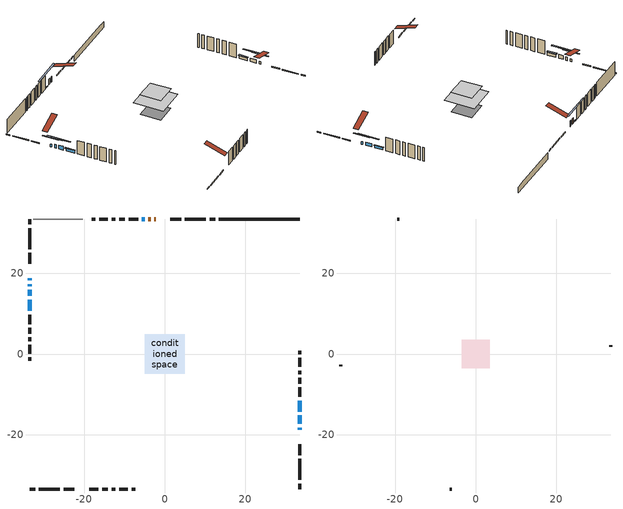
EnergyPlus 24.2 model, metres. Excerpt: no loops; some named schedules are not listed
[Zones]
conditioned space
 floor adiabatic (AdiabaticFloorConstruction): -4.96,-4.96 -4.96,4.96 4.96,4.96 4.96,-4.96 z2.74
 floor foundation (Slab1 construction): -3.43,-3.43 -3.43,3.43 3.43,3.43 3.43,-3.43 z-1.91
 wall outside (RimJoist1 construction): 12.48,33.53 11.17,33.53 / -33.53,-33.53 -32.21,-33.53 / -33.53,33.53 -33.53,32.21 / 33.53,-33.53 33.53,-32.21 z0.3:0.6
 wall outside (RimJoist2 construction): 10.24,33.53 4.98,33.53 / -31.28,-33.53 -26.03,-33.53 / -33.53,31.28 -33.53,26.03 / 33.53,-31.28 33.53,-26.03 z0.3:0.6
 wall outside (RimJoist3 construction): 4.05,33.53 1.42,33.53 / -25.1,-33.53 -22.47,-33.53 / -33.53,25.1 -33.53,22.47 / 33.53,-25.1 33.53,-22.47 z0.3:0.6
 wall outside (AdiabaticWallConstruction 1): -2.24,33.53 -2.56,33.53 / -3.49,33.53 -4.07,33.53 z0.3:2.33
 wall outside (AdiabaticWallConstruction): -33.53,18.81 -33.53,18.3 / 33.53,-18.81 33.53,-18.3 z0.3:1.22; -5,33.53 -5.71,33.53 z0.3:0.56; -33.53,17.37 -33.53,16.86 z0.3:1.52; 33.53,-17.37 33.53,-15.24 z0.3:1.42; -33.53,15.93 -33.53,14.46 z0.3:1.62; 33.53,-14.31 33.53,-11.57 z0.3:1.16; -33.53,13.53 -33.53,10.69 z0.3:1.32
 wall outside (Wall1 construction): -6.64,33.53 -8.97,33.53 / -18.81,-33.53 -16.48,-33.53 / -33.53,9.76 -33.53,7.43 / 33.53,-10.64 33.53,-8.31 z0.3:5.18
 wall outside (Wall2 construction): -9.9,33.53 -11.33,33.53 / -15.55,-33.53 -14.12,-33.53 / -33.53,6.5 -33.53,5.06 / 33.53,-7.38 33.53,-5.94 z0.3:5.18
 wall outside (Wall3 construction): -12.26,33.53 -13.18,33.53 / -13.19,-33.53 -12.27,-33.53 / -33.53,4.13 -33.53,3.22 / 33.53,-5.02 33.53,-4.1 z0.3:5.18
 wall outside (Wall4 construction): -14.11,33.53 -16.3,33.53 / -11.34,-33.53 -9.14,-33.53 / -33.53,2.29 -33.53,0.09 / 33.53,-3.17 33.53,-0.97 z0.3:5.18
 wall outside (Wall5 construction): -17.23,33.53 -18.09,33.53 / -8.21,-33.53 -7.35,-33.53 / -33.53,-0.84 -33.53,-1.7 / 33.53,-0.04 33.53,0.82 z0.3:5.18
 wall foundation (FoundationWall1 construction): 13.41,33.53,-1.91 13.41,33.53,0.3 31.51,33.53,0.3 31.51,33.53,0.21 33.53,33.53,0.21 33.53,33.53,-1.91
 wall adiabatic (Wall7 construction): -20.37,33.53 -32.6,33.53 z0.3:5.18
 window (WindowConstruction 4): -33.53,18.81 -33.53,18.3 z0.3:1.21
 window (WindowConstruction 7): -5,33.53 -5.71,33.53 z0.3:0.55
 window (WindowConstruction 5): -33.53,17.37 -33.53,16.86 z0.3:1.52
 window (WindowConstruction 6): 33.53,-18.81 33.53,-18.3 z0.3:1.21
 window (WindowConstruction): 33.53,-17.37 33.53,-15.24 z0.3:1.42
 window (WindowConstruction 1): -33.53,15.93 -33.53,14.46 z0.3:1.62
 window (WindowConstruction 2): 33.53,-14.31 33.53,-11.57 z0.3:1.16
 window (WindowConstruction 3): -33.53,13.53 -33.53,10.69 z0.3:1.31
 door (Door): -2.24,33.53 -2.56,33.53 z0.3:2.33
 door (Door 1): -3.49,33.53 -4.07,33.53 z0.3:2.33
 ceiling adiabatic (AdiabaticFloorConstruction): 4.96,-4.96 4.96,4.96 -4.96,4.96 -4.96,-4.96 z2.74
attic - vented
 floor to conditioned space (Floor1 construction Reversed): -3.51,-3.51 -3.51,3.51 3.51,3.51 3.51,-3.51 z5.18
 wall outside (Wall6 construction): -19.02,33.53 -19.44,33.53 / -6.43,-33.53 -6.01,-33.53 / -33.53,-2.63 -33.53,-3.05 / 33.53,1.75 33.53,2.17 z0.3:5.18
 roof outside (Roof1 construction): -1.31,33.53,5.18 -1.31,26.7,7.45 0.49,26.7,7.45 0.49,33.53,5.18; -19.74,-33.53,5.18 -19.74,-26.7,7.45 -21.54,-26.7,7.45 -21.54,-33.53,5.18; -33.53,19.74,5.18 -26.7,19.74,7.45 -26.7,21.54,7.45 -33.53,21.54,5.18; 33.53,-19.74,5.18 26.7,-19.74,7.45 26.7,-21.54,7.45 33.53,-21.54,5.18
shading: -33.53,15.81 -33.53,21.3 -33.94,21.3 -33.94,15.81 z3.7; -10.64,33.53 -0.07,33.53 -0.07,33.94 -10.64,33.94 z5.48; -33.53,14.37 -33.53,19.86 -33.94,19.86 -33.94,14.37 z4.01; 33.53,-15.81 33.53,-21.3 33.94,-21.3 33.94,-15.81 z3.7; 33.53,-12.75 33.53,-19.86 33.94,-19.86 33.94,-12.75 z3.91; -33.53,11.97 -33.53,18.42 -33.94,18.42 -33.94,11.97 z4.11; 33.53,-11.37 33.53,-14.51 33.94,-14.51 33.94,-11.37 z1.36; -33.53,10.49 -33.53,13.73 -33.94,13.73 -33.94,10.49 z1.52
[Building]
Building 1: Terrain=Suburbs
[Site:Location]
Windsor AP_ON: Latitude {deg}=42.28; Longitude {deg}=-82.96; Time Zone {hr}=-5; Elevation {m}=190; Keep Site Location Information=Yes
[Site:GroundTemperature:Shallow]
6.34957, 4.46684, 4.31606, 5.20952, 8.79623, 12.3662, 15.4612, 17.4219, 17.5884, 15.9938, 12.9777, 9.51722
[Site:WaterMainsTemperature]
Calculation Method=Schedule; Temperature Schedule=mains temperature schedule
[Material] Roughness=Rough; Thermal Absorptance=0.9
Name | Thickness {m} | Conductivity {W/m-K} | Density {kg/m3} | Specific Heat {J/kg-K} | Solar Absorptance | Visible Absorptance
asphalt or fiberglass shingles | 0.00635 | 0.162714 | 1121.4 | 1465.45 | 0.4 | 0.4
ceiling loosefill ins | 0.254 | 0.0480833 | 16.02 | 1046.75 | 0.7 | 0.7
ceiling stud and cavity | 0.1397 | 0.188449 | 65.682 | 1177.47 | 0.7 | 0.7
concrete 4.0 in. | 0.1016 | 1.803125 | 2242.8 | 837.4 | 0.7 | 0.7
concrete 8.0 in. | 0.2032 | 1.803125 | 2242.8 | 837.4 | 0.7 | 0.7
door material | 0.04445 | 0.0451087 | 512.64 | 1214.23 | 0.7 | 0.7
door material 1 | 0.04445 | 0.327969 | 512.64 | 1214.23 | 0.7 | 0.7
floor covering | 0.0127 | 0.0433444 | 54.468 | 1339.84 | 0.6 | 0.6
floor rigid ins; wall rigid ins | 0.512978 | 0.029427 | 32.04 | 1214.23 | 0.7 | 0.7
floor stud and cavity | 0.1397 | 1.75129 | 37.0049 | 1207.88 | 0.7 | 0.7
furniture material conditioned space 1 | 0.1524 | 0.115458 | 640.8 | 1214.23 | 0.6 | 0.6
gypsum board | 0.00254 | 0.160291 | 801 | 837.4 | 0.6 | 0.6
gypsum board 1 | 0.0127 | 0.160291 | 801 | 837.4 | 0.6 | 0.6
osb sheathing 0.5 in. | 0.0127 | 0.115458 | 512.64 | 1214.23 | 0.7 | 0.7
osb sheathing 0.5 in. 1 | 0.0127 | 0.115458 | 512.64 | 1214.23 | 0.4 | 0.4
osb sheathing 0.75 in. | 0.01905 | 0.115458 | 512.64 | 1214.23 | 0.7 | 0.7
osb sheathing 2.0 in. | 0.0508 | 0.115458 | 512.64 | 1214.23 | 0.7 | 0.7
rim joist stud and cavity | 0.0508 | 0.182071 | 50.32683 | 1063.81 | 0.6 | 0.6
rim joist stud and cavity 1 | 0.0508 | 0.0452492 | 125.044 | 1163.47 | 0.6 | 0.6
rim joist stud and cavity 2 | 0.0508 | 0.103237 | 50.32683 | 1063.81 | 0.6 | 0.6
wall stud and cavity | 0.0889 | 0.48445 | 50.32683 | 1063.81 | 0.7 | 0.7
wall stud and cavity 1 | 0.1397 | 0.0854939 | 139.0536 | 1170.24 | 0.7 | 0.7
wall stud and cavity 2 | 0.1397 | 0.106068 | 139.0536 | 1170.24 | 0.7 | 0.7
wall stud and cavity 3 | 0.1397 | 0.0840449 | 139.0536 | 1170.24 | 0.7 | 0.7
wall stud and cavity 4 | 0.1397 | 0.106352 | 139.0536 | 1170.24 | 0.7 | 0.7
wall stud and cavity 5 | 0.0889 | 6.1454 | 50.32683 | 1063.81 | 0.6 | 0.6
wall stud and cavity 6 | 0.1397 | 0.0765411 | 139.0536 | 1170.24 | 0.7 | 0.7
wall stud and cavity 7 | 0.0889 | 0.380278 | 52.3479 | 1209.89 | 0.7 | 0.7
wall stud and cavity 8 | 0.0889 | 0.391764 | 83.0341 | 1211.67 | 0.7 | 0.7
wood siding | 0.00254 | 0.102417 | 544.68 | 1172.36 | 0.4 | 0.4
wood siding 1 | 0.0254 | 0.102417 | 544.68 | 1172.36 | 0.4 | 0.4
wood siding 2; wood siding 3; wood siding 4 | 0.0254 | 0.102417 | 544.68 | 1172.36 | 0.7 | 0.7
[WindowMaterial:SimpleGlazingSystem]
Name | U-Factor {W/m2-K} | Solar Heat Gain Coefficient
WindowMaterial | 2.07872 | 0.51
WindowMaterial 1 | 1.96232 | 0.58
WindowMaterial 2 | 2.77995 | 0.55
WindowMaterial 3 | 2.78392 | 0.57
WindowMaterial 4 | 2.61926 | 0.55
WindowMaterial 5 | 5.33902 | 0.68
WindowMaterial 6 | 3.308 | 0.59
WindowMaterial 7 | 3.05987 | 0.26
[Construction]
AdiabaticFloorConstruction: floor stud and cavity, floor rigid ins, osb sheathing 0.75 in., floor covering
AdiabaticWallConstruction: wood siding 3, wall rigid ins, wall stud and cavity 7, gypsum board 1
AdiabaticWallConstruction 1: wood siding 4, wall rigid ins, wall stud and cavity 7, gypsum board 1
Door: door material
Door 1: door material 1
Floor1 construction Reversed: gypsum board 1, ceiling stud and cavity, ceiling loosefill ins
FoundationWall1 construction: concrete 8.0 in.
furniture construction conditioned space 1: furniture material conditioned space 1
PartitionWallConstruction: gypsum board 1, wall stud and cavity 8, gypsum board 1
RimJoist1 construction: wood siding 2, rim joist stud and cavity
RimJoist2 construction: wood siding 2, osb sheathing 2.0 in., rim joist stud and cavity 1
RimJoist3 construction: wood siding 2, rim joist stud and cavity 2
Roof1 construction: asphalt or fiberglass shingles
Slab1 construction: concrete 4.0 in.
Wall1 construction: wood siding, wall stud and cavity, gypsum board
Wall2 construction: wood siding 1, osb sheathing 0.5 in., wall stud and cavity 1, gypsum board 1
Wall3 construction: wood siding 1, osb sheathing 0.5 in., wall stud and cavity 2, gypsum board 1
Wall4 construction: wood siding 1, osb sheathing 0.5 in., wall stud and cavity 3, gypsum board 1
Wall5 construction: wood siding 1, osb sheathing 0.5 in., wall stud and cavity 4, gypsum board 1
Wall6 construction: wood siding, wall stud and cavity 5
Wall7 construction: osb sheathing 0.5 in. 1, wall stud and cavity 6, gypsum board 1
WindowConstruction: WindowMaterial
WindowConstruction 1: WindowMaterial 1
WindowConstruction 2: WindowMaterial 2
WindowConstruction 3: WindowMaterial 3
WindowConstruction 4: WindowMaterial 4
WindowConstruction 5: WindowMaterial 5
WindowConstruction 6: WindowMaterial 6
WindowConstruction 7: WindowMaterial 7
[Zone] Multiplier=1; Part of Total Floor Area=Yes
Name | Volume {m3}
attic - vented | 18.1608
conditioned space | 369.3
[Space]
Name | Zone | Volume {m3}
attic - vented 1 | attic - vented | 18.1608
conditioned space 1 | conditioned space | 369.3
[ZoneInfiltration:EffectiveLeakageArea]
infil attic - vented 1: Zone or Space=attic - vented 1; Schedule=Always On Discrete; Effective Air Leakage Area {cm2}=2184.44; Stack Coefficient=0.000497404; Wind Coefficient=1.50687e-05
[ZoneMixing]
whole house fan mix: Zone or Space=attic - vented; Schedule=Always On Continuous; Design Flow Rate Calculation Method=Flow/Zone; Design Flow Rate {m3/s}=0; Source Zone or Space=conditioned space
[SurfaceProperty:ExposedFoundationPerimeter]
Slab1: Exposed Perimeter Calculation Method=TotalExposedPerimeter; Total Exposed Perimeter {m}=20.117
[InternalMass] Zone or ZoneList=conditioned space; Space or SpaceList=conditioned space 1
Name | Construction | Surface Area {m2}
furniture mass conditioned space 1 | furniture construction conditioned space 1 | 58.1239
partition wall mass | PartitionWallConstruction | 145.31
[Lights]
interior lighting: Zone or ZoneList or Space or SpaceList=conditioned space 1; Schedule=interior lighting schedule; Design Level Calculation Method=LightingLevel; Lighting Level {W}=343.2; Return Air Fraction=0; Fraction Radiant=0.6; Fraction Visible=0.2; Fraction Replaceable=1
[People]
occupants: Zone or ZoneList or Space or SpaceList=conditioned space 1; Number of People Schedule=occupants schedule; Number of People Calculation Method=People; Number of People=3; Fraction Radiant=0.314171; Sensible Heat Fraction=0.56303; Activity Level Schedule=occupants activity schedule; Carbon Dioxide Generation Rate {m3/s-W}=0; Enable ASHRAE 55 Comfort Warnings=No; Mean Radiant Temperature Calculation Type=EnclosureAveraged
[ElectricEquipment] Zone or ZoneList or Space or SpaceList=conditioned space 1; Design Level Calculation Method=EquipmentLevel
Name | Schedule | Design Level {W} | Fraction Latent | Fraction Radiant | Fraction Lost
clothes dryer | clothes dryer schedule | 140.772 | 0.015 | 0.081 | 0.85
clothes washer | clothes washer schedule | 32.1985 | 0.03 | 0.162 | 0.7
cooking range | cooking range schedule | 208.969 | 0.08 | 0.432 | 0.2
dishwasher | dishwasher schedule | 66.8632 | 0.3 | 0.18 | 0.4
fridge | fridge schedule | 72.9452 | 0 | 0.6 | 0
mech vent bath fan 0 | mech vent bath fan 0 schedule | 50.2 | 0 | 0 | 1
mech vent bath fan 1 | mech vent bath fan 1 schedule | 50.2 | 0 | 0 | 1
mech vent house fan | mech vent house fan schedule | 0 | 0 | 0 | 1
mech vent house fan cfis | mech vent house fan cfis schedule | 0 | 0 | 0 | 0
misc plug loads | misc plug loads schedule | 494.7 | 0.045 | 0.513 | 0.1
whole house fan | Always On Discrete | 0 | 0 | 0 | 1
[OtherEquipment] Zone or ZoneList or Space or SpaceList=conditioned space 1; Design Level Calculation Method=EquipmentLevel
Name | Fuel Type | Schedule | Design Level {W} | Fraction Latent | Fraction Radiant | Fraction Lost
clothes dryer 1 | Electricity | clothes dryer schedule | 0 | 0.015 | 0.081 | 0.85
cooking range 1 | Electricity | cooking range schedule | 0 | 0.08 | 0.432 | 0.2
general water use latent | None | general water use schedule | 59.3978 | 1 | 0 | 0
general water use sensible | None | general water use schedule | -58.539 | 0 | 0.6 | 0
mech vent house fan latent load | None | Always On Discrete | 0 | 1 | 0 | 0
mech vent house fan sensible load | None | Always On Discrete | 0 | 0 | 0 | 0
water heater energy adjustment1 | NaturalGas | Always On Discrete | 0.01 | 0 | 0 | 1
[ZoneInfiltration:DesignFlowRate] Zone or ZoneList or Space or SpaceList=conditioned space 1; Schedule=Always On Discrete; Design Flow Rate Calculation Method=Flow/Zone; Design Flow Rate {m3/s}=0
infil flow; natural vent flow; whole house fan flow
[Foundation:Kiva]
Foundation Kiva 1: Initial Indoor Air Temperature {C}=18; Wall Height Above Grade {m}=0.300015; Wall Depth Below Slab {m}=0.2032
[Foundation:Kiva:Settings]
Soil Conductivity {W/m-K}=0.849921; Soil Density {kg/m3}=1842.3; Soil Specific Heat {J/kg-K}=418.7; Ground Solar Absorptivity=0.9; Ground Thermal Absorptivity=0.9; Ground Surface Roughness {m}=0.03; Far-Field Width {m}=40; Deep-Ground Boundary Condition=ZeroFlux; Deep-Ground Depth {m}=40; Minimum Cell Dimension {m}=0.2; Maximum Cell Growth Coefficient=3; Simulation Timestep=Timestep
[Exterior:Lights]
exterior lighting: Schedule=exterior lighting schedule; Design Level {W}=75.6
[Schedule:Constant]
Name | Hourly Value
Always On Continuous; mech vent house fan schedule; mech vent house fan cfis schedule; Always On Discrete | 1
occupants activity schedule | 117.228
fridge schedule | 0
[Schedule:Week:Daily]
interior lighting schedule Week Rule - Jan1-Jan27: interior lighting schedule day, interior lighting schedule day, interior lighting schedule day, interior lighting schedule day, interior lighting schedule day, interior lighting schedule day, interior lighting schedule day, interior lighting schedule default day, interior lighting schedule default day, interior lighting schedule default day, interior lighting schedule default day, interior lighting schedule default day
interior lighting schedule Week Rule - Jan28-Feb3: interior lighting schedule day, interior lighting schedule day, interior lighting schedule day, interior lighting schedule day, interior lighting schedule day 1, interior lighting schedule day 1, interior lighting schedule day 1, interior lighting schedule default day, interior lighting schedule default day, interior lighting schedule default day, interior lighting schedule default day, interior lighting schedule default day
interior lighting schedule Week Rule - Feb4-Feb24: interior lighting schedule day 1, interior lighting schedule day 1, interior lighting schedule day 1, interior lighting schedule day 1, interior lighting schedule day 1, interior lighting schedule day 1, interior lighting schedule day 1, interior lighting schedule default day, interior lighting schedule default day, interior lighting schedule default day, interior lighting schedule default day, interior lighting schedule default day
interior lighting schedule Week Rule - Feb25-Mar3: interior lighting schedule day 1, interior lighting schedule day 1, interior lighting schedule day 1, interior lighting schedule day 1, interior lighting schedule day 2, interior lighting schedule day 2, interior lighting schedule day 2, interior lighting schedule default day, interior lighting schedule default day, interior lighting schedule default day, interior lighting schedule default day, interior lighting schedule default day
interior lighting schedule Week Rule - Mar4-Mar31: interior lighting schedule day 2, interior lighting schedule day 2, interior lighting schedule day 2, interior lighting schedule day 2, interior lighting schedule day 2, interior lighting schedule day 2, interior lighting schedule day 2, interior lighting schedule default day, interior lighting schedule default day, interior lighting schedule default day, interior lighting schedule default day, interior lighting schedule default day
interior lighting schedule Week Rule - Apr1-Apr28: interior lighting schedule day 3, interior lighting schedule day 3, interior lighting schedule day 3, interior lighting schedule day 3, interior lighting schedule day 3, interior lighting schedule day 3, interior lighting schedule day 3, interior lighting schedule default day, interior lighting schedule default day, interior lighting schedule default day, interior lighting schedule default day, interior lighting schedule default day
interior lighting schedule Week Rule - Apr29-May5: interior lighting schedule day 3, interior lighting schedule day 3, interior lighting schedule day 4, interior lighting schedule day 4, interior lighting schedule day 4, interior lighting schedule day 4, interior lighting schedule day 4, interior lighting schedule default day, interior lighting schedule default day, interior lighting schedule default day, interior lighting schedule default day, interior lighting schedule default day
interior lighting schedule Week Rule - May6-May26: interior lighting schedule day 4, interior lighting schedule day 4, interior lighting schedule day 4, interior lighting schedule day 4, interior lighting schedule day 4, interior lighting schedule day 4, interior lighting schedule day 4, interior lighting schedule default day, interior lighting schedule default day, interior lighting schedule default day, interior lighting schedule default day, interior lighting schedule default day
interior lighting schedule Week Rule - May27-Jun2: interior lighting schedule day 4, interior lighting schedule day 4, interior lighting schedule day 4, interior lighting schedule day 4, interior lighting schedule day 4, interior lighting schedule day 5, interior lighting schedule day 5, interior lighting schedule default day, interior lighting schedule default day, interior lighting schedule default day, interior lighting schedule default day, interior lighting schedule default day
interior lighting schedule Week Rule - Jun3-Jun30: interior lighting schedule day 5, interior lighting schedule day 5, interior lighting schedule day 5, interior lighting schedule day 5, interior lighting schedule day 5, interior lighting schedule day 5, interior lighting schedule day 5, interior lighting schedule default day, interior lighting schedule default day, interior lighting schedule default day, interior lighting schedule default day, interior lighting schedule default day
interior lighting schedule Week Rule - Jul1-Jul28: interior lighting schedule day 6, interior lighting schedule day 6, interior lighting schedule day 6, interior lighting schedule day 6, interior lighting schedule day 6, interior lighting schedule day 6, interior lighting schedule day 6, interior lighting schedule default day, interior lighting schedule default day, interior lighting schedule default day, interior lighting schedule default day, interior lighting schedule default day
interior lighting schedule Week Rule - Jul29-Aug4: interior lighting schedule day 6, interior lighting schedule day 6, interior lighting schedule day 6, interior lighting schedule day 7, interior lighting schedule day 7, interior lighting schedule day 7, interior lighting schedule day 7, interior lighting schedule default day, interior lighting schedule default day, interior lighting schedule default day, interior lighting schedule default day, interior lighting schedule default day
interior lighting schedule Week Rule - Aug5-Aug25: interior lighting schedule day 7, interior lighting schedule day 7, interior lighting schedule day 7, interior lighting schedule day 7, interior lighting schedule day 7, interior lighting schedule day 7, interior lighting schedule day 7, interior lighting schedule default day, interior lighting schedule default day, interior lighting schedule default day, interior lighting schedule default day, interior lighting schedule default day
interior lighting schedule Week Rule - Aug26-Sep1: interior lighting schedule day 7, interior lighting schedule day 7, interior lighting schedule day 7, interior lighting schedule day 7, interior lighting schedule day 7, interior lighting schedule day 7, interior lighting schedule day 8, interior lighting schedule default day, interior lighting schedule default day, interior lighting schedule default day, interior lighting schedule default day, interior lighting schedule default day
interior lighting schedule Week Rule - Sep2-Sep29: interior lighting schedule day 8, interior lighting schedule day 8, interior lighting schedule day 8, interior lighting schedule day 8, interior lighting schedule day 8, interior lighting schedule day 8, interior lighting schedule day 8, interior lighting schedule default day, interior lighting schedule default day, interior lighting schedule default day, interior lighting schedule default day, interior lighting schedule default day
interior lighting schedule Week Rule - Sep30-Oct6: interior lighting schedule day 8, interior lighting schedule day 9, interior lighting schedule day 9, interior lighting schedule day 9, interior lighting schedule day 9, interior lighting schedule day 9, interior lighting schedule day 9, interior lighting schedule default day, interior lighting schedule default day, interior lighting schedule default day, interior lighting schedule default day, interior lighting schedule default day
interior lighting schedule Week Rule - Oct7-Oct27: interior lighting schedule day 9, interior lighting schedule day 9, interior lighting schedule day 9, interior lighting schedule day 9, interior lighting schedule day 9, interior lighting schedule day 9, interior lighting schedule day 9, interior lighting schedule default day, interior lighting schedule default day, interior lighting schedule default day, interior lighting schedule default day, interior lighting schedule default day
interior lighting schedule Week Rule - Oct28-Nov3: interior lighting schedule day 9, interior lighting schedule day 9, interior lighting schedule day 9, interior lighting schedule day 9, interior lighting schedule day 10, interior lighting schedule day 10, interior lighting schedule day 10, interior lighting schedule default day, interior lighting schedule default day, interior lighting schedule default day, interior lighting schedule default day, interior lighting schedule default day
interior lighting schedule Week Rule - Nov4-Nov24: interior lighting schedule day 10, interior lighting schedule day 10, interior lighting schedule day 10, interior lighting schedule day 10, interior lighting schedule day 10, interior lighting schedule day 10, interior lighting schedule day 10, interior lighting schedule default day, interior lighting schedule default day, interior lighting schedule default day, interior lighting schedule default day, interior lighting schedule default day
interior lighting schedule Week Rule - Nov25-Dec1: interior lighting schedule day 10, interior lighting schedule day 10, interior lighting schedule day 10, interior lighting schedule day 10, interior lighting schedule day 10, interior lighting schedule day 10, interior lighting schedule day 11, interior lighting schedule default day, interior lighting schedule default day, interior lighting schedule default day, interior lighting schedule default day, interior lighting schedule default day
interior lighting schedule Week Rule - Dec2-Dec31: interior lighting schedule day 11, interior lighting schedule day 11, interior lighting schedule day 11, interior lighting schedule day 11, interior lighting schedule day 11, interior lighting schedule day 11, interior lighting schedule day 11, interior lighting schedule default day, interior lighting schedule default day, interior lighting schedule default day, interior lighting schedule default day, interior lighting schedule default day
occupants schedule Week Rule - Jan1-Dec31: occupants schedule day, occupants schedule day, occupants schedule day, occupants schedule day, occupants schedule day, occupants schedule day, occupants schedule day, occupants schedule default day, occupants schedule default day, occupants schedule default day, occupants schedule default day, occupants schedule default day
clothes dryer schedule Week Rule - Jan1-Dec31: clothes dryer schedule day, clothes dryer schedule day, clothes dryer schedule day, clothes dryer schedule day, clothes dryer schedule day, clothes dryer schedule day, clothes dryer schedule day, clothes dryer schedule default day, clothes dryer schedule default day, clothes dryer schedule default day, clothes dryer schedule default day, clothes dryer schedule default day
clothes washer schedule Week Rule - Jan1-Dec31: clothes washer schedule day, clothes washer schedule day, clothes washer schedule day, clothes washer schedule day, clothes washer schedule day, clothes washer schedule day, clothes washer schedule day, clothes washer schedule default day, clothes washer schedule default day, clothes washer schedule default day, clothes washer schedule default day, clothes washer schedule default day
cooking range schedule Week Rule - Jan1-Dec31: cooking range schedule day, cooking range schedule day, cooking range schedule day, cooking range schedule day, cooking range schedule day, cooking range schedule day, cooking range schedule day, cooking range schedule default day, cooking range schedule default day, cooking range schedule default day, cooking range schedule default day, cooking range schedule default day
dishwasher schedule Week Rule - Jan1-Dec31: dishwasher schedule day, dishwasher schedule day, dishwasher schedule day, dishwasher schedule day, dishwasher schedule day, dishwasher schedule day, dishwasher schedule day, dishwasher schedule default day, dishwasher schedule default day, dishwasher schedule default day, dishwasher schedule default day, dishwasher schedule default day
mech vent bath fan 0 schedule Week Rule - Jan1-Dec31: mech vent bath fan 0 schedule day, mech vent bath fan 0 schedule day, mech vent bath fan 0 schedule day, mech vent bath fan 0 schedule day, mech vent bath fan 0 schedule day, mech vent bath fan 0 schedule day, mech vent bath fan 0 schedule day, mech vent bath fan 0 schedule default day, mech vent bath fan 0 schedule default day, mech vent bath fan 0 schedule default day, mech vent bath fan 0 schedule default day, mech vent bath fan 0 schedule default day
mech vent bath fan 1 schedule Week Rule - Jan1-Dec31: mech vent bath fan 1 schedule day, mech vent bath fan 1 schedule day, mech vent bath fan 1 schedule day, mech vent bath fan 1 schedule day, mech vent bath fan 1 schedule day, mech vent bath fan 1 schedule day, mech vent bath fan 1 schedule day, mech vent bath fan 1 schedule default day, mech vent bath fan 1 schedule default day, mech vent bath fan 1 schedule default day, mech vent bath fan 1 schedule default day, mech vent bath fan 1 schedule default day
misc plug loads schedule Week Rule - Jan1-Dec31: misc plug loads schedule day, misc plug loads schedule day, misc plug loads schedule day, misc plug loads schedule day, misc plug loads schedule day, misc plug loads schedule day, misc plug loads schedule day, misc plug loads schedule default day, misc plug loads schedule default day, misc plug loads schedule default day, misc plug loads schedule default day, misc plug loads schedule default day
general water use schedule Week Rule - Jan1-Dec31: general water use schedule day, general water use schedule day, general water use schedule day, general water use schedule day, general water use schedule day, general water use schedule day, general water use schedule day, general water use schedule default day, general water use schedule default day, general water use schedule default day, general water use schedule default day, general water use schedule default day
exterior lighting schedule Week Rule - Jan1-Jan27: exterior lighting schedule day, exterior lighting schedule day, exterior lighting schedule day, exterior lighting schedule day, exterior lighting schedule day, exterior lighting schedule day, exterior lighting schedule day, exterior lighting schedule default day, exterior lighting schedule default day, exterior lighting schedule default day, exterior lighting schedule default day, exterior lighting schedule default day
exterior lighting schedule Week Rule - Jan28-Feb3: exterior lighting schedule day, exterior lighting schedule day, exterior lighting schedule day, exterior lighting schedule day, exterior lighting schedule day 1, exterior lighting schedule day 1, exterior lighting schedule day 1, exterior lighting schedule default day, exterior lighting schedule default day, exterior lighting schedule default day, exterior lighting schedule default day, exterior lighting schedule default day
exterior lighting schedule Week Rule - Feb4-Feb24: exterior lighting schedule day 1, exterior lighting schedule day 1, exterior lighting schedule day 1, exterior lighting schedule day 1, exterior lighting schedule day 1, exterior lighting schedule day 1, exterior lighting schedule day 1, exterior lighting schedule default day, exterior lighting schedule default day, exterior lighting schedule default day, exterior lighting schedule default day, exterior lighting schedule default day
exterior lighting schedule Week Rule - Feb25-Mar3: exterior lighting schedule day 1, exterior lighting schedule day 1, exterior lighting schedule day 1, exterior lighting schedule day 1, exterior lighting schedule day 2, exterior lighting schedule day 2, exterior lighting schedule day 2, exterior lighting schedule default day, exterior lighting schedule default day, exterior lighting schedule default day, exterior lighting schedule default day, exterior lighting schedule default day
exterior lighting schedule Week Rule - Mar4-Mar31: exterior lighting schedule day 2, exterior lighting schedule day 2, exterior lighting schedule day 2, exterior lighting schedule day 2, exterior lighting schedule day 2, exterior lighting schedule day 2, exterior lighting schedule day 2, exterior lighting schedule default day, exterior lighting schedule default day, exterior lighting schedule default day, exterior lighting schedule default day, exterior lighting schedule default day
exterior lighting schedule Week Rule - Apr1-Apr28: exterior lighting schedule day 3, exterior lighting schedule day 3, exterior lighting schedule day 3, exterior lighting schedule day 3, exterior lighting schedule day 3, exterior lighting schedule day 3, exterior lighting schedule day 3, exterior lighting schedule default day, exterior lighting schedule default day, exterior lighting schedule default day, exterior lighting schedule default day, exterior lighting schedule default day
exterior lighting schedule Week Rule - Apr29-May5: exterior lighting schedule day 3, exterior lighting schedule day 3, exterior lighting schedule day 4, exterior lighting schedule day 4, exterior lighting schedule day 4, exterior lighting schedule day 4, exterior lighting schedule day 4, exterior lighting schedule default day, exterior lighting schedule default day, exterior lighting schedule default day, exterior lighting schedule default day, exterior lighting schedule default day
exterior lighting schedule Week Rule - May6-May26: exterior lighting schedule day 4, exterior lighting schedule day 4, exterior lighting schedule day 4, exterior lighting schedule day 4, exterior lighting schedule day 4, exterior lighting schedule day 4, exterior lighting schedule day 4, exterior lighting schedule default day, exterior lighting schedule default day, exterior lighting schedule default day, exterior lighting schedule default day, exterior lighting schedule default day
exterior lighting schedule Week Rule - May27-Jun2: exterior lighting schedule day 4, exterior lighting schedule day 4, exterior lighting schedule day 4, exterior lighting schedule day 4, exterior lighting schedule day 4, exterior lighting schedule day 5, exterior lighting schedule day 5, exterior lighting schedule default day, exterior lighting schedule default day, exterior lighting schedule default day, exterior lighting schedule default day, exterior lighting schedule default day
exterior lighting schedule Week Rule - Jun3-Jun30: exterior lighting schedule day 5, exterior lighting schedule day 5, exterior lighting schedule day 5, exterior lighting schedule day 5, exterior lighting schedule day 5, exterior lighting schedule day 5, exterior lighting schedule day 5, exterior lighting schedule default day, exterior lighting schedule default day, exterior lighting schedule default day, exterior lighting schedule default day, exterior lighting schedule default day
exterior lighting schedule Week Rule - Jul1-Jul28: exterior lighting schedule day 6, exterior lighting schedule day 6, exterior lighting schedule day 6, exterior lighting schedule day 6, exterior lighting schedule day 6, exterior lighting schedule day 6, exterior lighting schedule day 6, exterior lighting schedule default day, exterior lighting schedule default day, exterior lighting schedule default day, exterior lighting schedule default day, exterior lighting schedule default day
exterior lighting schedule Week Rule - Jul29-Aug4: exterior lighting schedule day 6, exterior lighting schedule day 6, exterior lighting schedule day 6, exterior lighting schedule day 7, exterior lighting schedule day 7, exterior lighting schedule day 7, exterior lighting schedule day 7, exterior lighting schedule default day, exterior lighting schedule default day, exterior lighting schedule default day, exterior lighting schedule default day, exterior lighting schedule default day
exterior lighting schedule Week Rule - Aug5-Aug25: exterior lighting schedule day 7, exterior lighting schedule day 7, exterior lighting schedule day 7, exterior lighting schedule day 7, exterior lighting schedule day 7, exterior lighting schedule day 7, exterior lighting schedule day 7, exterior lighting schedule default day, exterior lighting schedule default day, exterior lighting schedule default day, exterior lighting schedule default day, exterior lighting schedule default day
exterior lighting schedule Week Rule - Aug26-Sep1: exterior lighting schedule day 7, exterior lighting schedule day 7, exterior lighting schedule day 7, exterior lighting schedule day 7, exterior lighting schedule day 7, exterior lighting schedule day 7, exterior lighting schedule day 8, exterior lighting schedule default day, exterior lighting schedule default day, exterior lighting schedule default day, exterior lighting schedule default day, exterior lighting schedule default day
exterior lighting schedule Week Rule - Sep2-Sep29: exterior lighting schedule day 8, exterior lighting schedule day 8, exterior lighting schedule day 8, exterior lighting schedule day 8, exterior lighting schedule day 8, exterior lighting schedule day 8, exterior lighting schedule day 8, exterior lighting schedule default day, exterior lighting schedule default day, exterior lighting schedule default day, exterior lighting schedule default day, exterior lighting schedule default day
exterior lighting schedule Week Rule - Sep30-Oct6: exterior lighting schedule day 8, exterior lighting schedule day 9, exterior lighting schedule day 9, exterior lighting schedule day 9, exterior lighting schedule day 9, exterior lighting schedule day 9, exterior lighting schedule day 9, exterior lighting schedule default day, exterior lighting schedule default day, exterior lighting schedule default day, exterior lighting schedule default day, exterior lighting schedule default day
[Schedule:Year]
interior lighting schedule: interior lighting schedule Week Rule - Jan1-Jan27, 1, 1, 1, 27, interior lighting schedule Week Rule - Jan28-Feb3, 1, 28, 2, 3, interior lighting schedule Week Rule - Feb4-Feb24, 2, 4, 2, 24, interior lighting schedule Week Rule - Feb25-Mar3, 2, 25, 3, 3, interior lighting schedule Week Rule - Mar4-Mar31, 3, 4, 3, 31, interior lighting schedule Week Rule - Apr1-Apr28, 4, 1, 4, 28, interior lighting schedule Week Rule - Apr29-May5, 4, 29, 5, 5, interior lighting schedule Week Rule - May6-May26, 5, 6, 5, 26, interior lighting schedule Week Rule - May27-Jun2, 5, 27, 6, 2, interior lighting schedule Week Rule - Jun3-Jun30, 6, 3, 6, 30, interior lighting schedule Week Rule - Jul1-Jul28, 7, 1, 7, 28, interior lighting schedule Week Rule - Jul29-Aug4, 7, 29, 8, 4, interior lighting schedule Week Rule - Aug5-Aug25, 8, 5, 8, 25, interior lighting schedule Week Rule - Aug26-Sep1, 8, 26, 9, 1, interior lighting schedule Week Rule - Sep2-Sep29, 9, 2, 9, 29, interior lighting schedule Week Rule - Sep30-Oct6, 9, 30, 10, 6, interior lighting schedule Week Rule - Oct7-Oct27, 10, 7, 10, 27, interior lighting schedule Week Rule - Oct28-Nov3, 10, 28, 11, 3, interior lighting schedule Week Rule - Nov4-Nov24, 11, 4, 11, 24, interior lighting schedule Week Rule - Nov25-Dec1, 11, 25, 12, 1, interior lighting schedule Week Rule - Dec2-Dec31, 12, 2, 12, 31
occupants schedule: occupants schedule Week Rule - Jan1-Dec31, 1, 1, 12, 31
clothes dryer schedule: clothes dryer schedule Week Rule - Jan1-Dec31, 1, 1, 12, 31
clothes washer schedule: clothes washer schedule Week Rule - Jan1-Dec31, 1, 1, 12, 31
cooking range schedule: cooking range schedule Week Rule - Jan1-Dec31, 1, 1, 12, 31
dishwasher schedule: dishwasher schedule Week Rule - Jan1-Dec31, 1, 1, 12, 31
mech vent bath fan 0 schedule: mech vent bath fan 0 schedule Week Rule - Jan1-Dec31, 1, 1, 12, 31
mech vent bath fan 1 schedule: mech vent bath fan 1 schedule Week Rule - Jan1-Dec31, 1, 1, 12, 31
misc plug loads schedule: misc plug loads schedule Week Rule - Jan1-Dec31, 1, 1, 12, 31
general water use schedule: general water use schedule Week Rule - Jan1-Dec31, 1, 1, 12, 31
exterior lighting schedule: exterior lighting schedule Week Rule - Jan1-Jan27, 1, 1, 1, 27, exterior lighting schedule Week Rule - Jan28-Feb3, 1, 28, 2, 3, exterior lighting schedule Week Rule - Feb4-Feb24, 2, 4, 2, 24, exterior lighting schedule Week Rule - Feb25-Mar3, 2, 25, 3, 3, exterior lighting schedule Week Rule - Mar4-Mar31, 3, 4, 3, 31, exterior lighting schedule Week Rule - Apr1-Apr28, 4, 1, 4, 28, exterior lighting schedule Week Rule - Apr29-May5, 4, 29, 5, 5, exterior lighting schedule Week Rule - May6-May26, 5, 6, 5, 26, exterior lighting schedule Week Rule - May27-Jun2, 5, 27, 6, 2, exterior lighting schedule Week Rule - Jun3-Jun30, 6, 3, 6, 30, exterior lighting schedule Week Rule - Jul1-Jul28, 7, 1, 7, 28, exterior lighting schedule Week Rule - Jul29-Aug4, 7, 29, 8, 4, exterior lighting schedule Week Rule - Aug5-Aug25, 8, 5, 8, 25, exterior lighting schedule Week Rule - Aug26-Sep1, 8, 26, 9, 1, exterior lighting schedule Week Rule - Sep2-Sep29, 9, 2, 9, 29, exterior lighting schedule Week Rule - Sep30-Oct6, 9, 30, 10, 6, exterior lighting schedule Week Rule - Oct7-Oct27, 10, 7, 10, 27, exterior lighting schedule Week Rule - Oct28-Nov3, 10, 28, 11, 3, exterior lighting schedule Week Rule - Nov4-Nov24, 11, 4, 11, 24, exterior lighting schedule Week Rule - Nov25-Dec1, 11, 25, 12, 1, exterior lighting schedule Week Rule - Dec2-Dec31, 12, 2, 12, 31
[Schedule:Compact]
mains temperature schedule: Through: 01/01, For: AllDays, Until: 24:00, 9.71556, Through: 01/02, For: AllDays, Until: 24:00, 9.65056, Through: 01/03, For: AllDays, Until: 24:00, 9.58667, Through: 01/04, For: AllDays, Until: 24:00, 9.52389, Through: 01/05, For: AllDays, Until: 24:00, 9.46278, Through: 01/06, For: AllDays, Until: 24:00, 9.40278, Through: 01/07, For: AllDays, Until: 24:00, 9.34444, Through: 01/08, For: AllDays, Until: 24:00, 9.28778, Through: 01/09, For: AllDays, Until: 24:00, 9.23222, Through: 01/10, For: AllDays, Until: 24:00, 9.17778, Through: 01/11, For: AllDays, Until: 24:00, 9.125, Through: 01/12, For: AllDays, Until: 24:00, 9.07389, Through: 01/13, For: AllDays, Until: 24:00, 9.02444, Through: 01/14, For: AllDays, Until: 24:00, 8.97611, Through: 01/15, For: AllDays, Until: 24:00, 8.92944, Through: 01/16, For: AllDays, Until: 24:00, 8.88444, Through: 01/17, For: AllDays, Until: 24:00, 8.84056, Through: 01/18, For: AllDays, Until: 24:00, 8.79889, Through: 01/19, For: AllDays, Until: 24:00, 8.75833, Through: 01/20, For: AllDays, Until: 24:00, 8.71944, Through: 01/21, For: AllDays, Until: 24:00, 8.68222, Through: 01/22, For: AllDays, Until: 24:00, 8.64667, Through: 01/23, For: AllDays, Until: 24:00, 8.61222, Through: 01/24, For: AllDays, Until: 24:00, 8.58, Through: 01/25, For: AllDays, Until: 24:00, 8.54944, Through: 01/26, For: AllDays, Until: 24:00, 8.52, Through: 01/27, For: AllDays, Until: 24:00, 8.49278, Through: 01/28, For: AllDays, Until: 24:00, 8.46722, Through: 01/29, For: AllDays, Until: 24:00, 8.44278, Through: 01/30, For: AllDays, Until: 24:00, 8.42056, Through: 01/31, For: AllDays, Until: 24:00, 8.39944, Through: 02/01, For: AllDays, Until: 24:00, 8.38056, Through: 02/02, For: AllDays, Until: 24:00, 8.36333, Through: 02/03, For: AllDays, Until: 24:00, 8.34778, Through: 02/04, For: AllDays, Until: 24:00, 8.33389, Through: 02/05, For: AllDays, Until: 24:00, 8.32167, Through: 02/06, For: AllDays, Until: 24:00, 8.31111, Through: 02/07, For: AllDays, Until: 24:00, 8.30222, Through: 02/08, For: AllDays, Until: 24:00, 8.295, Through: 02/09, For: AllDays, Until: 24:00, 8.29, Through: 02/10, For: AllDays, Until: 24:00, 8.28611, Through: 02/11, For: AllDays, Until: 24:00, 8.28444, Through: 02/12, For: AllDays, Until: 24:00, 8.28444, Through: 02/13, For: AllDays, Until: 24:00, 8.28611, Through: 02/14, For: AllDays, Until: 24:00, 8.28889, Through: 02/15, For: AllDays, Until: 24:00, 8.29444, Through: 02/16, For: AllDays, Until: 24:00, 8.30111, Through: 02/17, For: AllDays, Until: 24:00, 8.30944, Through: 02/18, For: AllDays, Until: 24:00, 8.31944, Through: 02/19, For: AllDays, Until: 24:00, 8.33167, Through: 02/20, For: AllDays, Until: 24:00, 8.345, Through: 02/21, For: AllDays, Until: 24:00, 8.36056, Through: 02/22, For: AllDays, Until: 24:00, 8.37778, Through: 02/23, For: AllDays, Until: 24:00, 8.39611, Through: 02/24, For: AllDays, Until: 24:00, 8.41667, Through: 02/25, For: AllDays, Until: 24:00, 8.43889, Through: 02/26, For: AllDays, Until: 24:00, 8.46278, Through: 02/27, For: AllDays, Until: 24:00, 8.48833, Through: 02/28, For: AllDays, Until: 24:00, 8.51556, Through: 03/01, For: AllDays, Until: 24:00, 8.54444, Through: 03/02, For: AllDays, Until: 24:00, 8.575, Through: 03/03, For: AllDays, Until: 24:00, 8.60667, Through: 03/04, For: AllDays, Until: 24:00, 8.64056, Through: 03/05, For: AllDays, Until: 24:00, 8.67611, Through: 03/06, For: AllDays, Until: 24:00, 8.71278, Through: 03/07, For: AllDays, Until: 24:00, 8.75167, Through: 03/08, For: AllDays, Until: 24:00, 8.79167, Through: 03/09, For: AllDays, Until: 24:00, 8.83333, Through: 03/10, For: AllDays, Until: 24:00, 8.87667, Through: 03/11, For: AllDays, Until: 24:00, 8.92167, Through: 03/12, For: AllDays, Until: 24:00, 8.96833, Through: 03/13, For: AllDays, Until: 24:00, 9.01611, Through: 03/14, For: AllDays, Until: 24:00, 9.06556, Through: 03/15, For: AllDays, Until: 24:00, 9.11667, Through: 03/16, For: AllDays, Until: 24:00, 9.16889, Through: 03/17, For: AllDays, Until: 24:00, 9.22278, Through: 03/18, For: AllDays, Until: 24:00, 9.27833, Through: 03/19, For: AllDays, Until: 24:00, 9.335, Through: 03/20, For: AllDays, Until: 24:00, 9.39333, Through: 03/21, For: AllDays, Until: 24:00, 9.45278, Through: 03/22, For: AllDays, Until: 24:00, 9.51389, Through: 03/23, For: AllDays, Until: 24:00, 9.57611, Through: 03/24, For: AllDays, Until: 24:00, 9.64, Through: 03/25, For: AllDays, Until: 24:00, 9.705, Through: 03/26, For: AllDays, Until: 24:00, 9.77111, Through: 03/27, For: AllDays, Until: 24:00, 9.83889, Through: 03/28, For: AllDays, Until: 24:00, 9.90778, Through: 03/29, For: AllDays, Until: 24:00, 9.97778, Through: 03/30, For: AllDays, Until: 24:00, 10.0489, Through: 03/31, For: AllDays, Until: 24:00, 10.1217, Through: 04/01, For: AllDays, Until: 24:00, 10.1956, Through: 04/02, For: AllDays, Until: 24:00, 10.2706, Through: 04/03, For: AllDays, Until: 24:00, 10.3461, Through: 04/04, For: AllDays, Until: 24:00, 10.4233, Through: 04/05, For: AllDays, Until: 24:00, 10.5017, Through: 04/06, For: AllDays, Until: 24:00, 10.5811, Through: 04/07, For: AllDays, Until: 24:00, 10.6617, Through: 04/08, For: AllDays, Until: 24:00, 10.7428, Through: 04/09, For: AllDays, Until: 24:00, 10.825, Through: 04/10, For: AllDays, Until: 24:00, 10.9089, Through: 04/11, For: AllDays, Until: 24:00, 10.9928, Through: 04/12, For: AllDays, Until: 24:00, 11.0783, Through: 04/13, For: AllDays, Until: 24:00, 11.1644, Through: 04/14, For: AllDays, Until: 24:00, 11.2517, Through: 04/15, For: AllDays, Until: 24:00, 11.3394, Through: 04/16, For: AllDays, Until: 24:00, 11.4278, Through: 04/17, For: AllDays, Until: 24:00, 11.5178, Through: 04/18, For: AllDays, Until: 24:00, 11.6078, Through: 04/19, For: AllDays, Until: 24:00, 11.6989, Through: 04/20, For: AllDays, Until: 24:00, 11.7906, Through: 04/21, For: AllDays, Until: 24:00, 11.8828, Through: 04/22, For: AllDays, Until: 24:00, 11.9761, Through: 04/23, For: AllDays, Until: 24:00, 12.07, Through: 04/24, For: AllDays, Until: 24:00, 12.1639, Through: 04/25, For: AllDays, Until: 24:00, 12.2589, Through: 04/26, For: AllDays, Until: 24:00, 12.3544, Through: 04/27, For: AllDays, Until: 24:00, 12.4506, Through: 04/28, For: AllDays, Until: 24:00, 12.5472, Through: 04/29, For: AllDays, Until: 24:00, 12.6439, Through: 04/30, For: AllDays, Until: 24:00, 12.7411, Through: 05/01, For: AllDays, Until: 24:00, 12.8389, Through: 05/02, For: AllDays, Until: 24:00, 12.9372, Through: 05/03, For: AllDays, Until: 24:00, 13.0356, Through: 05/04, For: AllDays, Until: 24:00, 13.1344, Through: 05/05, For: AllDays, Until: 24:00, 13.2339, Through: 05/06, For: AllDays, Until: 24:00, 13.3333, Through: 05/07, For: AllDays, Until: 24:00, 13.4328, Through: 05/08, For: AllDays, Until: 24:00, 13.5328, Through: 05/09, For: AllDays, Until: 24:00, 13.6328, Through: 05/10, For: AllDays, Until: 24:00, 13.7328, Through: 05/11, For: AllDays, Until: 24:00, 13.8328, Through: 05/12, For: AllDays, Until: 24:00, 13.9333, Through: 05/13, For: AllDays, Until: 24:00, 14.0339, Through: 05/14, For: AllDays, Until: 24:00, 14.1344, Through: 05/15, For: AllDays, Until: 24:00, 14.2344, Through: 05/16, For: AllDays, Until: 24:00, 14.335, Through: 05/17, For: AllDays, Until: 24:00, 14.4356, Through: 05/18, For: AllDays, Until: 24:00, 14.5356, Through: 05/19, For: AllDays, Until: 24:00, 14.6356, Through: 05/20, For: AllDays, Until: 24:00, 14.7356, Through: 05/21, For: AllDays, Until: 24:00, 14.8356, Through: 05/22, For: AllDays, Until: 24:00, 14.935, Through: 05/23, For: AllDays, Until: 24:00, 15.0344, Through: 05/24, For: AllDays, Until: 24:00, 15.1333, Through: 05/25, For: AllDays, Until: 24:00, 15.2322, Through: 05/26, For: AllDays, Until: 24:00, 15.3306, Through: 05/27, For: AllDays, Until: 24:00, 15.4283, Through: 05/28, For: AllDays, Until: 24:00, 15.5261, Through: 05/29, For: AllDays, Until: 24:00, 15.6233, Through: 05/30, For: AllDays, Until: 24:00, 15.7206, Through: 05/31, For: AllDays, Until: 24:00, 15.8167, Through: 06/01, For: AllDays, Until: 24:00, 15.9128, Through: 06/02, For: AllDays, Until: 24:00, 16.0078, Through: 06/03, For: AllDays, Until: 24:00, 16.1028, Through: 06/04, For: AllDays, Until: 24:00, 16.1967, Through: 06/05, For: AllDays, Until: 24:00, 16.2906, Through: 06/06, For: AllDays, Until: 24:00, 16.3833, Through: 06/07, For: AllDays, Until: 24:00, 16.4756, Through: 06/08, For: AllDays, Until: 24:00, 16.5672, Through: 06/09, For: AllDays, Until: 24:00, 16.6578, Through: 06/10, For: AllDays, Until: 24:00, 16.7478, Through: 06/11, For: AllDays, Until: 24:00, 16.8372, Through: 06/12, For: AllDays, Until: 24:00, 16.9256, Through: 06/13, For: AllDays, Until: 24:00, 17.0133, Through: 06/14, For: AllDays, Until: 24:00, 17.1, Through: 06/15, For: AllDays, Until: 24:00, 17.1861, Through: 06/16, For: AllDays, Until: 24:00, 17.2711, Through: 06/17, For: AllDays, Until: 24:00, 17.355, Through: 06/18, For: AllDays, Until: 24:00, 17.4383, Through: 06/19, For: AllDays, Until: 24:00, 17.5206, Through: 06/20, For: AllDays, Until: 24:00, 17.6017, Through: 06/21, For: AllDays, Until: 24:00, 17.6817, Through: 06/22, For: AllDays, Until: 24:00, 17.7606, Through: 06/23, For: AllDays, Until: 24:00, 17.8383, Through: 06/24, For: AllDays, Until: 24:00, 17.9156, Through: 06/25, For: AllDays, Until: 24:00, 17.9911, Through: 06/26, For: AllDays, Until: 24:00, 18.0656, Through: 06/27, For: AllDays, Until: 24:00, 18.1389, Through: 06/28, For: AllDays, Until: 24:00, 18.2111, Through: 06/29, For: AllDays, Until: 24:00, 18.2822, Through: 06/30, For: AllDays, Until: 24:00, 18.3522, Through: 07/01, For: AllDays, Until: 24:00, 18.4206, Through: 07/02, For: AllDays, Until: 24:00, 18.4878, Through: 07/03, For: AllDays, Until: 24:00, 18.5539, Through: 07/04, For: AllDays, Until: 24:00, 18.6183, Through: 07/05, For: AllDays, Until: 24:00, 18.6817, Through: 07/06, For: AllDays, Until: 24:00, 18.7439, Through: 07/07, For: AllDays, Until: 24:00, 18.8044, Through: 07/08, For: AllDays, Until: 24:00, 18.8639, Through: 07/09, For: AllDays, Until: 24:00, 18.9217, Through: 07/10, For: AllDays, Until: 24:00, 18.9778, Through: 07/11, For: AllDays, Until: 24:00, 19.0328, Through: 07/12, For: AllDays, Until: 24:00, 19.0861, Through: 07/13, For: AllDays, Until: 24:00, 19.1383, Through: 07/14, For: AllDays, Until: 24:00, 19.1889, Through: 07/15, For: AllDays, Until: 24:00, 19.2378, Through: 07/16, For: AllDays, Until: 24:00, 19.2856, Through: 07/17, For: AllDays, Until: 24:00, 19.3311, Through: 07/18, For: AllDays, Until: 24:00, 19.3761, Through: 07/19, For: AllDays, Until: 24:00, 19.4189, Through: 07/20, For: AllDays, Until: 24:00, 19.46, Through: 07/21, For: AllDays, Until: 24:00, 19.5, Through: 07/22, For: AllDays, Until: 24:00, 19.5378, Through: 07/23, For: AllDays, Until: 24:00, 19.5744, Through: 07/24, For: AllDays, Until: 24:00, 19.6094, Through: 07/25, For: AllDays, Until: 24:00, 19.6428, Through: 07/26, For: AllDays, Until: 24:00, 19.6744, Through: 07/27, For: AllDays, Until: 24:00, 19.7044, Through: 07/28, For: AllDays, Until: 24:00, 19.7328, Through: 07/29, For: AllDays, Until: 24:00, 19.7594, Through: 07/30, For: AllDays, Until: 24:00, 19.7844, Through: 07/31, For: AllDays, Until: 24:00, 19.8078, Through: 08/01, For: AllDays, Until: 24:00, 19.8294, Through: 08/02, For: AllDays, Until: 24:00, 19.8494, Through: 08/03, For: AllDays, Until: 24:00, 19.8678, Through: 08/04, For: AllDays, Until: 24:00, 19.8844, Through: 08/05, For: AllDays, Until: 24:00, 19.8994, Through: 08/06, For: AllDays, Until: 24:00, 19.9122, Through: 08/07, For: AllDays, Until: 24:00, 19.9239, Through: 08/08, For: AllDays, Until: 24:00, 19.9333, Through: 08/09, For: AllDays, Until: 24:00, 19.9417, Through: 08/10, For: AllDays, Until: 24:00, 19.9478, Through: 08/11, For: AllDays, Until: 24:00, 19.9522, Through: 08/12, For: AllDays, Until: 24:00, 19.9556, Through: 08/13, For: AllDays, Until: 24:00, 19.9567, Through: 08/14, For: AllDays, Until: 24:00, 19.9556, Through: 08/15, For: AllDays, Until: 24:00, 19.9533, Through: 08/16, For: AllDays, Until: 24:00, 19.9494, Through: 08/17, For: AllDays, Until: 24:00, 19.9433, Through: 08/18, For: AllDays, Until: 24:00, 19.9361, Through: 08/19, For: AllDays, Until: 24:00, 19.9267, Through: 08/20, For: AllDays, Until: 24:00, 19.9156, Through: 08/21, For: AllDays, Until: 24:00, 19.9033, Through: 08/22, For: AllDays, Until: 24:00, 19.8889, Through: 08/23, For: AllDays, Until: 24:00, 19.8728, Through: 08/24, For: AllDays, Until: 24:00, 19.855, Through: 08/25, For: AllDays, Until: 24:00, 19.835, Through: 08/26, For: AllDays, Until: 24:00, 19.8139, Through: 08/27, For: AllDays, Until: 24:00, 19.7911, Through: 08/28, For: AllDays, Until: 24:00, 19.7667, Through: 08/29, For: AllDays, Until: 24:00, 19.7406, Through: 08/30, For: AllDays, Until: 24:00, 19.7122, Through: 08/31, For: AllDays, Until: 24:00, 19.6828, Through: 09/01, For: AllDays, Until: 24:00, 19.6517, Through: 09/02, For: AllDays, Until: 24:00, 19.6189, Through: 09/03, For: AllDays, Until: 24:00, 19.5844, Through: 09/04, For: AllDays, Until: 24:00, 19.5483, Through: 09/05, For: AllDays, Until: 24:00, 19.5106, Through: 09/06, For: AllDays, Until: 24:00, 19.4711, Through: 09/07, For: AllDays, Until: 24:00, 19.4306, Through: 09/08, For: AllDays, Until: 24:00, 19.3878, Through: 09/09, For: AllDays, Until: 24:00, 19.3439, Through: 09/10, For: AllDays, Until: 24:00, 19.2983, Through: 09/11, For: AllDays, Until: 24:00, 19.2511, Through: 09/12, For: AllDays, Until: 24:00, 19.2028, Through: 09/13, For: AllDays, Until: 24:00, 19.1528, Through: 09/14, For: AllDays, Until: 24:00, 19.1011, Through: 09/15, For: AllDays, Until: 24:00, 19.0478, Through: 09/16, For: AllDays, Until: 24:00, 18.9933, Through: 09/17, For: AllDays, Until: 24:00, 18.9372, Through: 09/18, For: AllDays, Until: 24:00, 18.88, Through: 09/19, For: AllDays, Until: 24:00, 18.8211, Through: 09/20, For: AllDays, Until: 24:00, 18.7611, Through: 09/21, For: AllDays, Until: 24:00, 18.6994, Through: 09/22, For: AllDays, Until: 24:00, 18.6361, Through: 09/23, For: AllDays, Until: 24:00, 18.5722, Through: 09/24, For: AllDays, Until: 24:00, 18.5067, Through: 09/25, For: AllDays, Until: 24:00, 18.4394, Through: 09/26, For: AllDays, Until: 24:00, 18.3711, Through: 09/27, For: AllDays, Until: 24:00, 18.3017, Through: 09/28, For: AllDays, Until: 24:00, 18.2311, Through: 09/29, For: AllDays, Until: 24:00, 18.1594, Through: 09/30, For: AllDays, Until: 24:00, 18.0861, Through: 10/01, For: AllDays, Until: 24:00, 18.0122, Through: 10/02, For: AllDays, Until: 24:00, 17.9367, Through: 10/03, For: AllDays, Until: 24:00, 17.86, Through: 10/04, For: AllDays, Until: 24:00, 17.7822, Through: 10/05, For: AllDays, Until: 24:00, 17.7039, Through: 10/06, For: AllDays, Until: 24:00, 17.6239, Through: 10/07, For: AllDays, Until: 24:00, 17.5428, Through: 10/08, For: AllDays, Until: 24:00, 17.4611, Through: 10/09, For: AllDays, Until: 24:00, 17.3783, Through: 10/10, For: AllDays, Until: 24:00, 17.2944, Through: 10/11, For: AllDays, Until: 24:00, 17.21, Through: 10/12, For: AllDays, Until: 24:00, 17.1239, Through: 10/13, For: AllDays, Until: 24:00, 17.0378, Through: 10/14, For: AllDays, Until: 24:00, 16.95, Through: 10/15, For: AllDays, Until: 24:00, 16.8617, Through: 10/16, For: AllDays, Until: 24:00, 16.7728, Through: 10/17, For: AllDays, Until: 24:00, 16.6828, Through: 10/18, For: AllDays, Until: 24:00, 16.5922, Through: 10/19, For: AllDays, Until: 24:00, 16.5011, Through: 10/20, For: AllDays, Until: 24:00, 16.4089, Through: 10/21, For: AllDays, Until: 24:00, 16.3161, Through: 10/22, For: AllDays, Until: 24:00, 16.2228, Through: 10/23, For: AllDays, Until: 24:00, 16.1289, Through: 10/24, For: AllDays, Until: 24:00, 16.0344, Through: 10/25, For: AllDays, Until: 24:00, 15.9389, Through: 10/26, For: AllDays, Until: 24:00, 15.8433, Through: 10/27, For: AllDays, Until: 24:00, 15.7472, Through: 10/28, For: AllDays, Until: 24:00, 15.6506, Through: 10/29, For: AllDays, Until: 24:00, 15.5533, Through: 10/30, For: AllDays, Until: 24:00, 15.4561, Through: 10/31, For: AllDays, Until: 24:00, 15.3578, Through: 11/01, For: AllDays, Until: 24:00, 15.2594, Through: 11/02, For: AllDays, Until: 24:00, 15.1611, Through: 11/03, For: AllDays, Until: 24:00, 15.0617, Through: 11/04, For: AllDays, Until: 24:00, 14.9628, Through: 11/05, For: AllDays, Until: 24:00, 14.8633, Through: 11/06, For: AllDays, Until: 24:00, 14.7633, Through: 11/07, For: AllDays, Until: 24:00, 14.6633, Through: 11/08, For: AllDays, Until: 24:00, 14.5633, Through: 11/09, For: AllDays, Until: 24:00, 14.4633, Through: 11/10, For: AllDays, Until: 24:00, 14.3628, Through: 11/11, For: AllDays, Until: 24:00, 14.2628, Through: 11/12, For: AllDays, Until: 24:00, 14.1622, Through: 11/13, For: AllDays, Until: 24:00, 14.0617, Through: 11/14, For: AllDays, Until: 24:00, 13.9611, Through: 11/15, For: AllDays, Until: 24:00, 13.8611, Through: 11/16, For: AllDays, Until: 24:00, 13.7606, Through: 11/17, For: AllDays, Until: 24:00, 13.6606, Through: 11/18, For: AllDays, Until: 24:00, 13.5606, Through: 11/19, For: AllDays, Until: 24:00, 13.4606, Through: 11/20, For: AllDays, Until: 24:00, 13.3611, Through: 11/21, For: AllDays, Until: 24:00, 13.2617, Through: 11/22, For: AllDays, Until: 24:00, 13.1622, Through: 11/23, For: AllDays, Until: 24:00, 13.0633, Through: 11/24, For: AllDays, Until: 24:00, 12.9644, Through: 11/25, For: AllDays, Until: 24:00, 12.8661, Through: 11/26, For: AllDays, Until: 24:00, 12.7683, Through: 11/27, For: AllDays, Until: 24:00, 12.6711, Through: 11/28, For: AllDays, Until: 24:00, 12.5739, Through: 11/29, For: AllDays, Until: 24:00, 12.4772, Through: 11/30, For: AllDays, Until: 24:00, 12.3811, Through: 12/01, For: AllDays, Until: 24:00, 12.2856, Through: 12/02, For: AllDays, Until: 24:00, 12.1906, Through: 12/03, For: AllDays, Until: 24:00, 12.0961, Through: 12/04, For: AllDays, Until: 24:00, 12.0022, Through: 12/05, For: AllDays, Until: 24:00, 11.9089, Through: 12/06, For: AllDays, Until: 24:00, 11.8161, Through: 12/07, For: AllDays, Until: 24:00, 11.7244, Through: 12/08, For: AllDays, Until: 24:00, 11.6333, Through: 12/09, For: AllDays, Until: 24:00, 11.5428, Through: 12/10, For: AllDays, Until: 24:00, 11.4528, Through: 12/11, For: AllDays, Until: 24:00, 11.3639, Through: 12/12, For: AllDays, Until: 24:00, 11.2756, Through: 12/13, For: AllDays, Until: 24:00, 11.1883, Through: 12/14, For: AllDays, Until: 24:00, 11.1022, Through: 12/15, For: AllDays, Until: 24:00, 11.0167, Through: 12/16, For: AllDays, Until: 24:00, 10.9322, Through: 12/17, For: AllDays, Until: 24:00, 10.8483, Through: 12/18, For: AllDays, Until: 24:00, 10.7656, Through: 12/19, For: AllDays, Until: 24:00, 10.6839, Through: 12/20, For: AllDays, Until: 24:00, 10.6033, Through: 12/21, For: AllDays, Until: 24:00, 10.5239, Through: 12/22, For: AllDays, Until: 24:00, 10.445, Through: 12/23, For: AllDays, Until: 24:00, 10.3678, Through: 12/24, For: AllDays, Until: 24:00, 10.2911, Through: 12/25, For: AllDays, Until: 24:00, 10.2161, Through: 12/26, For: AllDays, Until: 24:00, 10.1422, Through: 12/27, For: AllDays, Until: 24:00, 10.0689, Through: 12/28, For: AllDays, Until: 24:00, 9.99722, Through: 12/29, For: AllDays, Until: 24:00, 9.92722, Through: 12/30, For: AllDays, Until: 24:00, 9.85778, Through: 12/31, For: AllDays, Until: 24:00, 9.79
